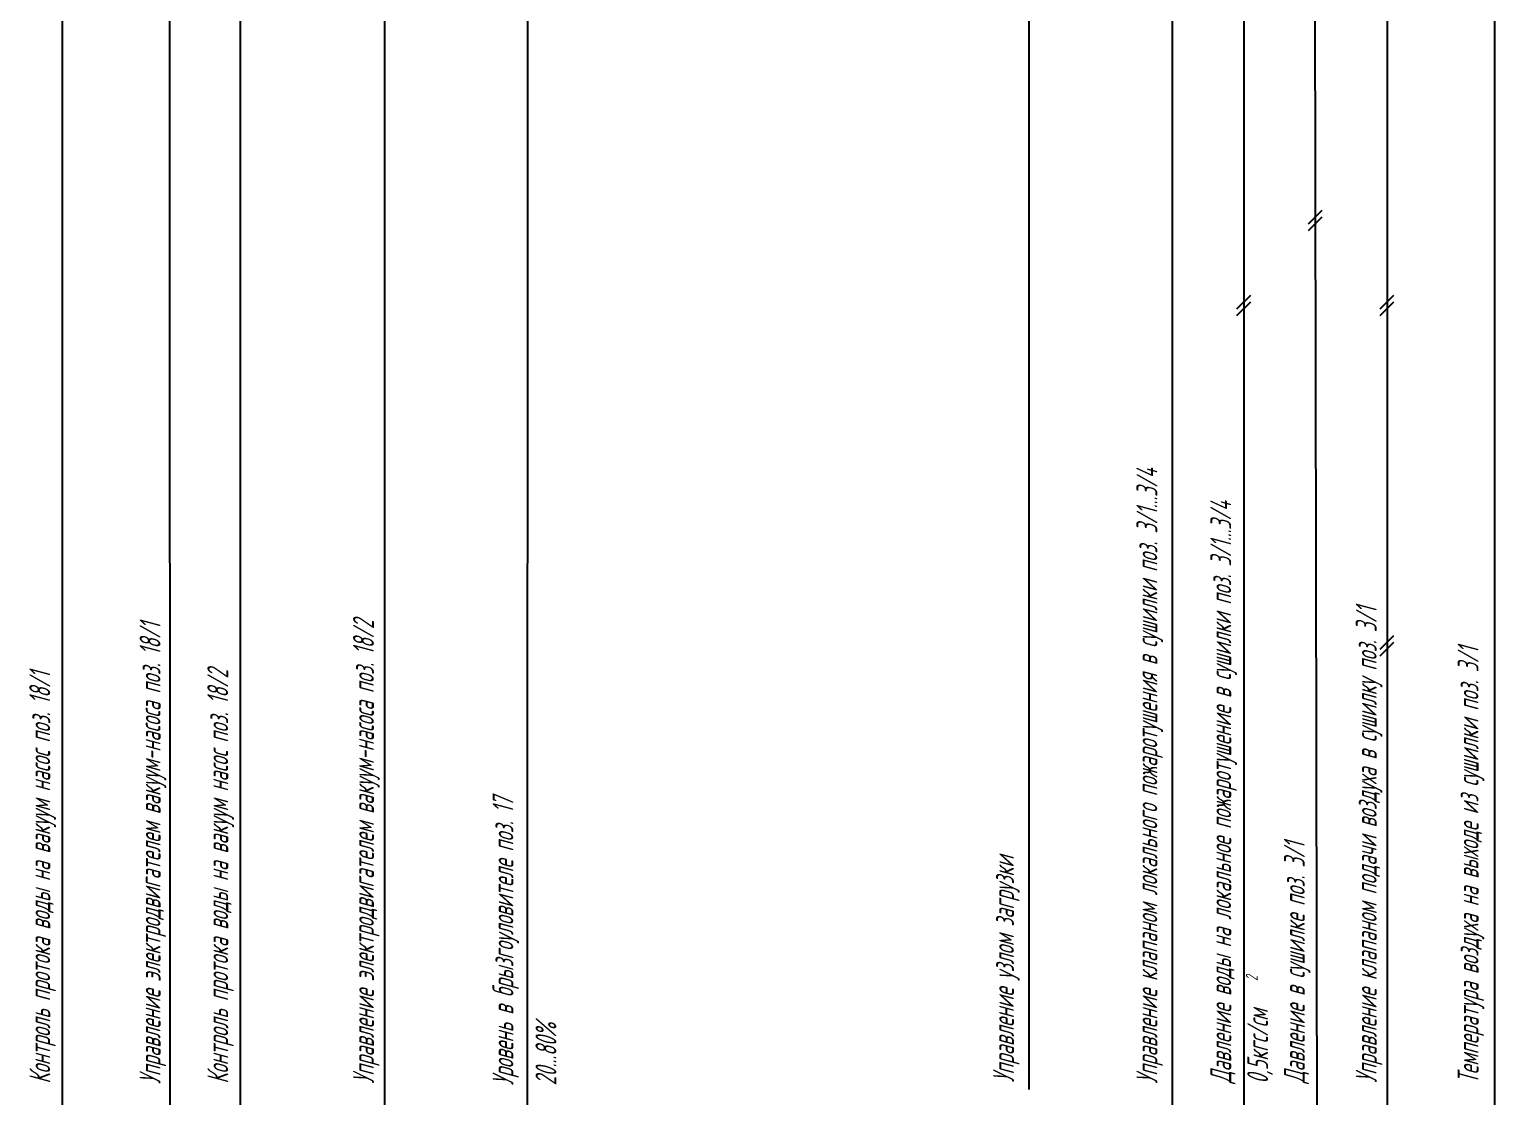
# Model space of a CAD drawing. Header units: millimetres. Extents: x -680 to 9204, y -4430 to 7779.
# Drawn here: x 3702.7 to 3948.4, y 6709.9 to 6888.9 of the extents above; entities that cross this region are included whole.
import ezdxf

# ---------------------------------------------------------------- set-up
doc = ezdxf.new("R2010")
doc.units = ezdxf.units.MM
doc.layers.add('Связи', color=95, linetype='Continuous', lineweight=25)
doc.layers.add('Текст_КИП', color=2, linetype='Continuous', lineweight=25)
doc.styles.add('Simplex', font='simplex.shx', dxfattribs={"width": 0.7, "oblique": 15})

msp = doc.modelspace()

# ---------------------------------------------------------------- linework, layer by layer
for p, q in [((3917.204, 6856.252), (3919.514, 6858.561)), ((3917.204, 6855.122), (3919.514, 6857.432)), ((3905.21, 6841.986), (3907.519, 6844.295)), ((3905.21, 6840.856), (3907.519, 6843.166)), ((3929.229, 6841.986), (3931.538, 6844.295)), ((3929.229, 6840.856), (3931.538, 6843.165)), ((3929.229, 6784.934), (3931.538, 6787.243)), ((3929.229, 6783.804), (3931.538, 6786.114))]:
    msp.add_line(p, q)
at = {"layer": 'Связи'}
for p, q in [((3708.237, 6989.498), (3708.237, 6658.656)), ((3738.078, 6989.494), (3738.078, 6660.179)), ((3786.265, 6979.915), (3786.191, 6658.358)), ((3930.383, 6974.409), (3930.383, 6658.656)), ((3894.356, 6957.308), (3894.356, 6658.656)), ((3726.254, 6923.31), (3726.264, 6698.347)), ((3762.304, 6923.31), (3762.304, 6698.347)), ((3906.365, 6922.86), (3906.363, 6679.149)), ((3918.241, 6922.861), (3918.663, 6679.149)), ((3948.432, 6922.695), (3948.374, 6679.15)), ((3870.312, 6908.481), (3870.312, 6711.096))]:
    msp.add_line(p, q, dxfattribs=at)

# ---------------------------------------------------------------- texts
at = {"layer": 'Текст_КИП', "style": 'Simplex', "oblique": 15, "width": 0.6}
for s, height, p in [('Управление клапаном локального пожаротушения в сушилки поз. 3/1...3/4', 3.5, (3891.867, 6712.085)), ('Давление воды на локальное пожаротушение в сушилки поз. 3/1...3/4', 3.5, (3904.251, 6712.152)), ('Управление клапаном подачи воздуха в сушилку поз. 3/1', 3.5, (3928.646, 6712.229)), ('Управление электродвигателем вакуум-насоса поз. 18/1 ', 3.5, (3724.72, 6712.01)), ('Управление электродвигателем вакуум-насоса поз. 18/2 ', 3.5, (3760.503, 6712.085)), ('Температура воздуха на выходе из сушилки поз. 3/1', 3.5, (3945.723, 6712.085)), ('Контроль протока воды на вакуум насос поз. 18/1', 3.5, (3706.232, 6712.085)), ('Контроль протока воды на вакуум насос поз. 18/2', 3.5, (3736.074, 6712.085)), ('Уровень в брызгоуловителе поз. 17', 3.5, (3783.889, 6711.787)), ('Давление в сушилке поз. 3/1 ', 3.5, (3916.59, 6712.152)), ('Управление узлом загрузки', 3.5, (3867.822, 6712.301)), ('2', 2, (3908.703, 6729.303)), ('20...80%%%', 3.5, (3791.1, 6711.787)), ('0,5кгс/см', 3.5, (3910.441, 6712.08))]:
    msp.add_text(s, height=height, rotation=90, dxfattribs=at).set_placement(p)

doc.saveas('drawing.dxf')
